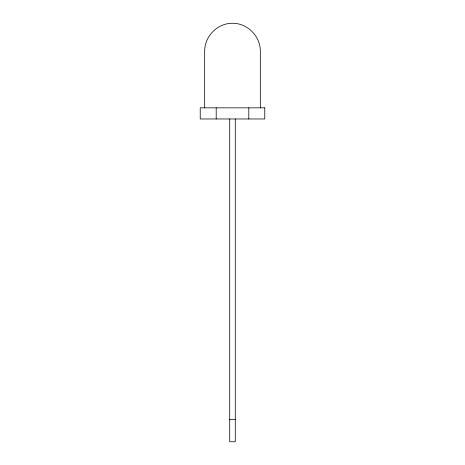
<?xml version="1.0" encoding="UTF-8"?>
<svg xmlns="http://www.w3.org/2000/svg" width="465" height="465" viewBox="0 0 465 465"><rect width="100%" height="100%" fill="white"/><g stroke="black" fill="none" stroke-linecap="round" stroke-linejoin="round"><path stroke-width="0.7" d="M229.716 419.488L235.284 419.488M260.324 107.839L260.324 51.074C260.417 36.183 247.392 23.157 232.5 23.25C217.608 23.157 204.583 36.183 204.676 51.074L204.676 107.839M248.804 107.839L248.804 118.97M235.284 118.97L235.284 441.75L229.716 441.75L229.716 118.97M216.196 107.839L216.196 118.97M264.777 107.839L200.223 107.839L200.223 118.97L264.777 118.97L264.777 107.839"/></g></svg>
